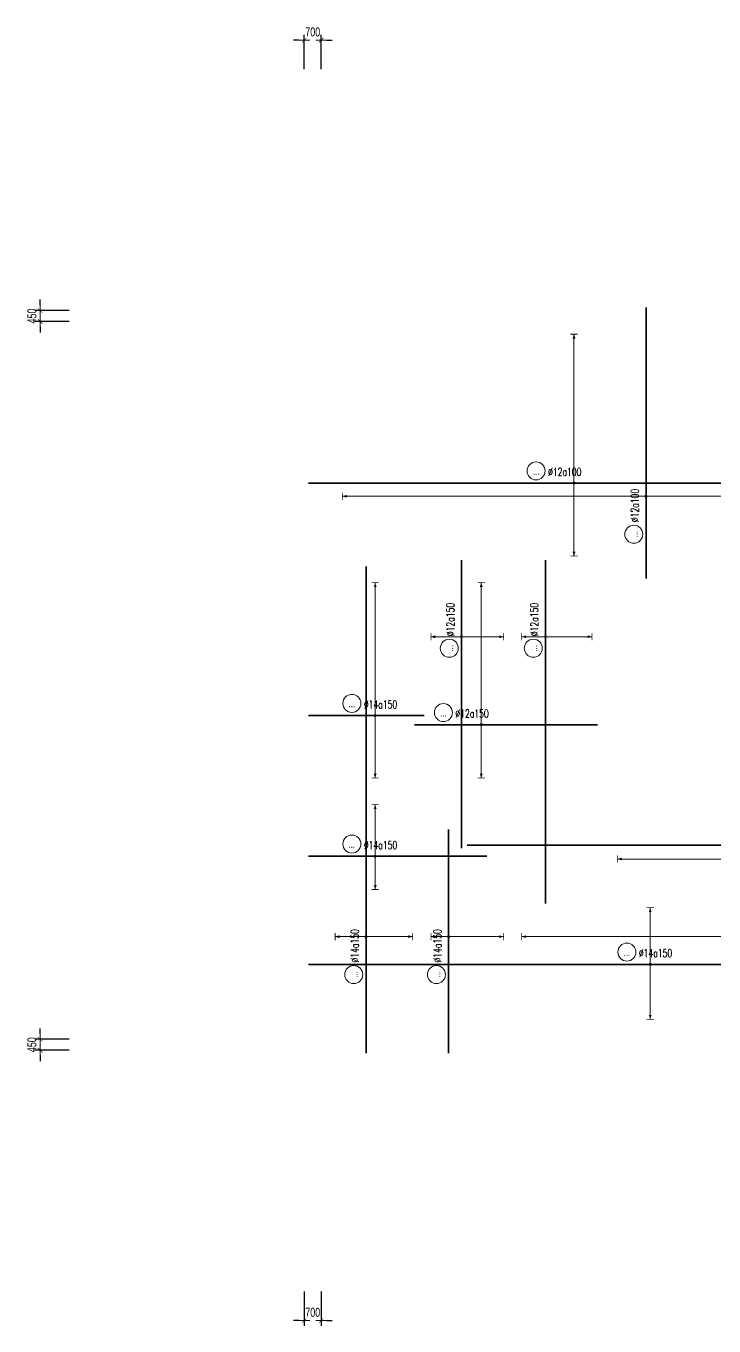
# Model space of a CAD drawing. Header units: millimetres. Extents: x 118516 to 587758, y -25561 to 50684.
# Drawn here: x 118516 to 146910, y -2925 to 50684 of the extents above; entities that cross this region are included whole.
import ezdxf
from ezdxf.enums import TextEntityAlignment as Align

# ---------------------------------------------------------------- set-up
doc = ezdxf.new("R2010")
doc.units = ezdxf.units.MM
doc.layers.get('0').update_dxf_attribs({"lineweight": 20})
doc.layers.get('Defpoints').update_dxf_attribs({"color": 151, "lineweight": 9})
for name, color, linetype, lineweight in [('NDC_S_DIM', 1, 'Continuous', 15), ('NDC_S_REBAR', 4, 'Continuous', 35), ('NDC_S_VN TEXT', 7, 'Continuous', 20)]:
    doc.layers.add(name, color=color, linetype=linetype, lineweight=lineweight)
doc.styles.add('ARIAL', font='arial.ttf', dxfattribs={"width": 0.7})
doc.styles.add('NDC_DIM', font='', dxfattribs={"width": 0.75})
doc.styles.add('NDC_ROMANS', font='romans.shx', dxfattribs={"width": 0.7})
doc.styles.get('NDC_DIM').set_extended_font_data('Dotum')
doc.dimstyles.new('NDC_dim_150', dxfattribs={"dimscale": 150, "dimtxt": 2.5, "dimasz": 1.5, "dimexe": 1.5, "dimexo": 2.5, "dimgap": 1, "dimtad": 1, "dimdec": 0, "dimzin": 0, "dimdsep": 46, "dimtxsty": 'NDC_DIM', "dimblk": 'DIMMARK', "dimcen": 0.09, "dimdle": 1.2, "dimclrd": 1, "dimclre": 1, "dimclrt": 3, "dimadec": 0, "dimazin": 0, "dimtfac": 1, "dimtdec": 0, "dimtix": 1, "dimtofl": 0, "dimtmove": 0, "dimatfit": 3, "dimfxl": 8, "dimfxlon": 1, "dimtolj": 1, "dimtzin": 0, "dimarcsym": 0})

# ---------------------------------------------------------------- blocks, each defined once
blk = doc.blocks.new('DIMMARK')
at = {"layer": 'NDC_S_DIM', "color": 1}
blk.add_line((-1.5, 0), (1, 0), dxfattribs=at)
at = {"layer": 'NDC_S_DIM', "color": 2, "const_width": 0.1}
blk.add_lwpolyline([(-0.42, -0.42), (0.42, 0.42)], dxfattribs=at)
blk = doc.blocks.new('*D9')
at = {"layer": 'Defpoints', "color": 0, "ltscale": 100, "transparency": 16777216}
for p in [(119100, 8900), (135324, 8900), (135324, 8450)]:
    blk.add_point(p, dxfattribs=at)
at = {"layer": 'NDC_S_DIM', "color": 1, "lineweight": -2, "ltscale": 100, "transparency": 16777216}
for p, q in [((119100, 9125), (119100, 9350)), ((120300, 8900), (118875, 8900)), ((120300, 8450), (118875, 8450)), ((119100, 8225), (119100, 8000))]:
    blk.add_line(p, q, dxfattribs=at)
at = {"layer": 'NDC_S_DIM', "color": 1, "lineweight": -2, "ltscale": 100, "transparency": 16777216, "xscale": 225, "yscale": 225, "zscale": 225}
for p, rotation in [((119100, 8900), 270), ((119100, 8450), 90)]:
    blk.add_blockref('DIMMARK', p, dxfattribs=dict(at, rotation=rotation))
at = {"layer": 'NDC_S_DIM', "color": 3, "ltscale": 100, "transparency": 16777216, "insert": (118762, 8675), "char_height": 375, "attachment_point": 5, "rotation": 90, "style": 'NDC_DIM'}
blk.add_mtext('\\A1;450', dxfattribs=at)
blk = doc.blocks.new('*D10')
at = {"layer": 'Defpoints', "color": 0, "ltscale": 100, "transparency": 16777216}
for p in [(135402, 38950), (119100, 38500), (135402, 38500)]:
    blk.add_point(p, dxfattribs=at)
at = {"layer": 'NDC_S_DIM', "color": 1, "lineweight": -2, "ltscale": 100, "transparency": 16777216}
for p, q in [((119100, 39175), (119100, 39400)), ((120300, 38950), (118875, 38950)), ((120300, 38500), (118875, 38500)), ((119100, 38275), (119100, 38050))]:
    blk.add_line(p, q, dxfattribs=at)
at = {"layer": 'NDC_S_DIM', "color": 1, "lineweight": -2, "ltscale": 100, "transparency": 16777216, "xscale": 225, "yscale": 225, "zscale": 225}
for p, rotation in [((119100, 38950), 270), ((119100, 38500), 90)]:
    blk.add_blockref('DIMMARK', p, dxfattribs=dict(at, rotation=rotation))
at = {"layer": 'NDC_S_DIM', "color": 3, "ltscale": 100, "transparency": 16777216, "insert": (118762, 38725), "char_height": 375, "attachment_point": 5, "rotation": 90, "style": 'NDC_DIM'}
blk.add_mtext('\\A1;450', dxfattribs=at)
blk = doc.blocks.new('*D13')
at = {"layer": 'Defpoints', "color": 0, "ltscale": 100, "transparency": 16777216}
for p in [(130700, 50100), (130000, 33473), (130700, 33473)]:
    blk.add_point(p, dxfattribs=at)
at = {"layer": 'NDC_S_DIM', "color": 1, "lineweight": -2, "ltscale": 100, "transparency": 16777216}
for p, q in [((129775, 50100), (129550, 50100)), ((130000, 48900), (130000, 50325)), ((130700, 48900), (130700, 50325)), ((130925, 50100), (131150, 50100))]:
    blk.add_line(p, q, dxfattribs=at)
at = {"layer": 'NDC_S_DIM', "color": 1, "lineweight": -2, "ltscale": 100, "transparency": 16777216, "xscale": 225, "yscale": 225, "zscale": 225}
blk.add_blockref('DIMMARK', (130000, 50100), dxfattribs=at)
at = {"layer": 'NDC_S_DIM', "color": 1, "lineweight": -2, "ltscale": 100, "transparency": 16777216, "xscale": 225, "yscale": 225, "zscale": 225, "rotation": 180}
blk.add_blockref('DIMMARK', (130700, 50100), dxfattribs=at)
at = {"layer": 'NDC_S_DIM', "color": 3, "ltscale": 100, "transparency": 16777216, "insert": (130350, 50438), "char_height": 375, "attachment_point": 5, "style": 'NDC_DIM'}
blk.add_mtext('\\A1;700', dxfattribs=at)
blk = doc.blocks.new('*D15')
at = {"layer": 'Defpoints', "color": 0, "ltscale": 100, "transparency": 16777216}
for p in [(130000, 14051), (130700, 14051), (130700, -2700)]:
    blk.add_point(p, dxfattribs=at)
at = {"layer": 'NDC_S_DIM', "color": 1, "lineweight": -2, "ltscale": 100, "transparency": 16777216}
for p, q in [((130000, -1500), (130000, -2925)), ((130700, -1500), (130700, -2925)), ((129775, -2700), (129550, -2700)), ((130925, -2700), (131150, -2700))]:
    blk.add_line(p, q, dxfattribs=at)
at = {"layer": 'NDC_S_DIM', "color": 1, "lineweight": -2, "ltscale": 100, "transparency": 16777216, "xscale": 225, "yscale": 225, "zscale": 225}
blk.add_blockref('DIMMARK', (130000, -2700), dxfattribs=at)
at = {"layer": 'NDC_S_DIM', "color": 1, "lineweight": -2, "ltscale": 100, "transparency": 16777216, "xscale": 225, "yscale": 225, "zscale": 225, "rotation": 180}
blk.add_blockref('DIMMARK', (130700, -2700), dxfattribs=at)
at = {"layer": 'NDC_S_DIM', "color": 3, "ltscale": 100, "transparency": 16777216, "insert": (130350, -2362), "char_height": 375, "attachment_point": 5, "style": 'NDC_DIM'}
blk.add_mtext('\\A1;700', dxfattribs=at)
blk = doc.blocks.new('*U113')
h = blk.add_hatch(color=6)
edge = h.paths.add_edge_path()
edge.add_arc((4.81, 0), 0.3, 0, 360)
at = {"layer": 'NDC_S_DIM', "color": 6}
for q in [(4.81, 39.04), (4.81, -14.63)]:
    blk.add_line((4.81, 0), q, dxfattribs=at)
for points in [[(3.81, 39.04, 0.2, 0.2, 0), (5.81, 39.04, 0, 0, 0)], [(3.81, -14.63, 0.2, 0.2, 0), (5.81, -14.63, 0, 0, 0)]]:
    blk.add_lwpolyline(points, format="xyseb", dxfattribs=at)
at = {"layer": 'NDC_S_DIM'}
blk.add_circle((-5.62, 3.36), 2.48, dxfattribs=at)
at = {"layer": 'NDC_S_DIM', "color": 6}
blk.add_circle((4.81, 0), 0.3, dxfattribs=at)
for points in [[(4.41, 37.84), (4.81, 39.04), (5.21, 37.84)], [(4.41, -13.43), (4.81, -14.63), (5.21, -13.43)]]:
    blk.add_solid(points, dxfattribs=at)
at = {"layer": 'NDC_S_REBAR'}
for p, q in [((0, 0), (-13.56, 0)), ((-13.56, 0), (-13.56, 0)), ((0, 0), (36.77, 0)), ((36.77, 0), (36.77, 0)), ((36.77, 0), (36.77, 0)), ((-13.56, 0), (-13.56, 0))]:
    blk.add_line(p, q, dxfattribs=at)
at = {"layer": 'NDC_S_VN TEXT', "style": 'ARIAL', "width": 0.7}
blk.add_attdef('KHT', text='', height=2.2, dxfattribs=at).set_placement((-5.62, 3.36), align=Align.MIDDLE_CENTER)
at = {"layer": 'NDC_S_VN TEXT', "color": 3, "style": 'NDC_ROMANS', "width": 0.7}
blk.add_attdef('DKT', (-2.32, 1.98), '', height=2.2, dxfattribs=at)
blk = doc.blocks.new('*U111')
h = blk.add_hatch(color=6)
edge = h.paths.add_edge_path()
edge.add_arc((-2.83, 0), 0.3, 0, 360)
at = {"layer": 'NDC_S_DIM', "color": 6}
for q in [(-2.83, 6.54), (-2.83, -12.79)]:
    blk.add_line((-2.83, 0), q, dxfattribs=at)
for points in [[(-3.83, 6.54, 0.2, 0.2, 0), (-1.83, 6.54, 0, 0, 0)], [(-3.83, -12.79, 0.2, 0.2, 0), (-1.83, -12.79, 0, 0, 0)]]:
    blk.add_lwpolyline(points, format="xyseb", dxfattribs=at)
at = {"layer": 'NDC_S_DIM'}
blk.add_circle((-5.98, 3.36), 2.48, dxfattribs=at)
at = {"layer": 'NDC_S_DIM', "color": 6}
blk.add_circle((-2.83, 0), 0.3, dxfattribs=at)
for points in [[(-3.23, 5.34), (-2.83, 6.54), (-2.43, 5.34)], [(-3.23, -11.59), (-2.83, -12.79), (-2.43, -11.59)]]:
    blk.add_solid(points, dxfattribs=at)
at = {"layer": 'NDC_S_REBAR'}
for p, q in [((0, 0), (-76.15, 0)), ((-76.15, 0), (-76.15, 0)), ((0, 0), (18.19, 0)), ((18.19, 0), (18.19, 0)), ((18.19, 0), (18.19, 0)), ((-76.15, 0), (-76.15, 0))]:
    blk.add_line(p, q, dxfattribs=at)
at = {"layer": 'NDC_S_VN TEXT', "style": 'ARIAL', "width": 0.7}
blk.add_attdef('KHT', text='', height=2.2, dxfattribs=at).set_placement((-5.98, 3.36), align=Align.MIDDLE_CENTER)
at = {"layer": 'NDC_S_VN TEXT', "color": 3, "style": 'NDC_ROMANS', "width": 0.7}
blk.add_attdef('DKT', (-2.68, 1.98), '', height=2.2, dxfattribs=at)
blk = doc.blocks.new('*U96')
h = blk.add_hatch(color=6)
edge = h.paths.add_edge_path()
edge.add_arc((-2.83, 0), 0.3, 0, 360)
at = {"layer": 'NDC_S_DIM', "color": 6}
for q in [(-2.83, 8.43), (-2.83, -11.57)]:
    blk.add_line((-2.83, 0), q, dxfattribs=at)
for points in [[(-3.83, 8.43, 0.2, 0.2, 0), (-1.83, 8.43, 0, 0, 0)], [(-3.83, -11.57, 0.2, 0.2, 0), (-1.83, -11.57, 0, 0, 0)]]:
    blk.add_lwpolyline(points, format="xyseb", dxfattribs=at)
at = {"layer": 'NDC_S_DIM'}
blk.add_circle((-5.98, 3.36), 2.48, dxfattribs=at)
at = {"layer": 'NDC_S_DIM', "color": 6}
blk.add_circle((-2.83, 0), 0.3, dxfattribs=at)
for points in [[(-3.23, 7.23), (-2.83, 8.43), (-2.43, 7.23)], [(-3.23, -10.37), (-2.83, -11.57), (-2.43, -10.37)]]:
    blk.add_solid(points, dxfattribs=at)
at = {"layer": 'NDC_S_REBAR'}
for p, q in [((0, 0), (-60.93, 0)), ((-60.93, 0), (-60.93, 0)), ((0, 0), (18.19, 0)), ((18.19, 0), (18.19, 0)), ((18.19, 0), (18.19, 0)), ((-60.93, 0), (-60.93, 0))]:
    blk.add_line(p, q, dxfattribs=at)
at = {"layer": 'NDC_S_VN TEXT', "style": 'ARIAL', "width": 0.7}
blk.add_attdef('KHT', text='', height=2.2, dxfattribs=at).set_placement((-5.98, 3.36), align=Align.MIDDLE_CENTER)
at = {"layer": 'NDC_S_VN TEXT', "color": 3, "style": 'NDC_ROMANS', "width": 0.7}
blk.add_attdef('DKT', (-2.68, 1.98), '', height=2.2, dxfattribs=at)
blk = doc.blocks.new('*U95')
h = blk.add_hatch(color=6)
edge = h.paths.add_edge_path()
edge.add_arc((4.81, 0), 0.3, 0, 360)
at = {"layer": 'NDC_S_DIM', "color": 6}
for q in [(4.81, 14.14), (4.81, -12.19)]:
    blk.add_line((4.81, 0), q, dxfattribs=at)
for points in [[(3.81, 14.14, 0.2, 0.2, 0), (5.81, 14.14, 0, 0, 0)], [(3.81, -12.19, 0.2, 0.2, 0), (5.81, -12.19, 0, 0, 0)]]:
    blk.add_lwpolyline(points, format="xyseb", dxfattribs=at)
at = {"layer": 'NDC_S_DIM'}
blk.add_circle((-5.62, 3.36), 2.48, dxfattribs=at)
at = {"layer": 'NDC_S_DIM', "color": 6}
blk.add_circle((4.81, 0), 0.3, dxfattribs=at)
for points in [[(4.41, 12.94), (4.81, 14.14), (5.21, 12.94)], [(4.41, -10.99), (4.81, -12.19), (5.21, -10.99)]]:
    blk.add_solid(points, dxfattribs=at)
at = {"layer": 'NDC_S_REBAR'}
for p, q in [((0, 0), (-108.4, 0)), ((-108.4, 0), (-108.4, 0)), ((0, 0), (88.45, 0)), ((88.45, 0), (88.45, 0)), ((88.45, 0), (88.45, 0)), ((-108.4, 0), (-108.4, 0))]:
    blk.add_line(p, q, dxfattribs=at)
at = {"layer": 'NDC_S_VN TEXT', "style": 'ARIAL', "width": 0.7}
blk.add_attdef('KHT', text='', height=2.2, dxfattribs=at).set_placement((-5.62, 3.36), align=Align.MIDDLE_CENTER)
at = {"layer": 'NDC_S_VN TEXT', "color": 3, "style": 'NDC_ROMANS', "width": 0.7}
blk.add_attdef('DKT', (-2.32, 1.98), '', height=2.2, dxfattribs=at)
blk = doc.blocks.new('*U93')
h = blk.add_hatch(color=6)
edge = h.paths.add_edge_path()
edge.add_arc((-2.83, 0), 0.3, 0, 360)
at = {"layer": 'NDC_S_DIM', "color": 6}
for q in [(-2.83, 35.73), (-2.83, -50.27)]:
    blk.add_line((-2.83, 0), q, dxfattribs=at)
for points in [[(-3.83, 35.73, 0.2, 0.2, 0), (-1.83, 35.73, 0, 0, 0)], [(-3.83, -50.27, 0.2, 0.2, 0), (-1.83, -50.27, 0, 0, 0)]]:
    blk.add_lwpolyline(points, format="xyseb", dxfattribs=at)
at = {"layer": 'NDC_S_DIM'}
blk.add_circle((-5.98, 3.36), 2.48, dxfattribs=at)
at = {"layer": 'NDC_S_DIM', "color": 6}
blk.add_circle((-2.83, 0), 0.3, dxfattribs=at)
for points in [[(-3.23, 34.53), (-2.83, 35.73), (-2.43, 34.53)], [(-3.23, -49.07), (-2.83, -50.27), (-2.43, -49.07)]]:
    blk.add_solid(points, dxfattribs=at)
at = {"layer": 'NDC_S_REBAR'}
for p, q in [((0, 0), (-15.05, 0)), ((-15.05, 0), (-15.05, 0)), ((0, 0), (18.29, 0)), ((18.29, 0), (18.29, 0)), ((18.29, 0), (18.29, 0)), ((-15.05, 0), (-15.05, 0))]:
    blk.add_line(p, q, dxfattribs=at)
at = {"layer": 'NDC_S_VN TEXT', "style": 'ARIAL', "width": 0.7}
blk.add_attdef('KHT', text='', height=2.2, dxfattribs=at).set_placement((-5.98, 3.36), align=Align.MIDDLE_CENTER)
at = {"layer": 'NDC_S_VN TEXT', "color": 3, "style": 'NDC_ROMANS', "width": 0.7}
blk.add_attdef('DKT', (-2.68, 1.98), '', height=2.2, dxfattribs=at)
blk = doc.blocks.new('*U88')
h = blk.add_hatch(color=6)
edge = h.paths.add_edge_path()
edge.add_arc((4.81, 0), 0.3, 0, 360)
at = {"layer": 'NDC_S_DIM', "color": 6}
for q in [(4.81, 40.94), (4.81, -20.06)]:
    blk.add_line((4.81, 0), q, dxfattribs=at)
for points in [[(3.81, 40.94, 0.2, 0.2, 0), (5.81, 40.94, 0, 0, 0)], [(3.81, -20.06, 0.2, 0.2, 0), (5.81, -20.06, 0, 0, 0)]]:
    blk.add_lwpolyline(points, format="xyseb", dxfattribs=at)
at = {"layer": 'NDC_S_DIM'}
blk.add_circle((-5.62, 3.36), 2.48, dxfattribs=at)
at = {"layer": 'NDC_S_DIM', "color": 6}
blk.add_circle((4.81, 0), 0.3, dxfattribs=at)
for points in [[(4.41, 39.74), (4.81, 40.94), (5.21, 39.74)], [(4.41, -18.86), (4.81, -20.06), (5.21, -18.86)]]:
    blk.add_solid(points, dxfattribs=at)
at = {"layer": 'NDC_S_REBAR'}
for p, q in [((0, 0), (-68.26, 0)), ((-68.26, 0), (-68.26, 0)), ((0, 0), (69.94, 0)), ((69.94, 0), (69.94, 0)), ((69.94, 0), (69.94, 0)), ((-68.26, 0), (-68.26, 0))]:
    blk.add_line(p, q, dxfattribs=at)
at = {"layer": 'NDC_S_VN TEXT', "style": 'ARIAL', "width": 0.7}
blk.add_attdef('KHT', text='', height=2.2, dxfattribs=at).set_placement((-5.62, 3.36), align=Align.MIDDLE_CENTER)
at = {"layer": 'NDC_S_VN TEXT', "color": 3, "style": 'NDC_ROMANS', "width": 0.7}
blk.add_attdef('DKT', (-2.32, 1.98), '', height=2.2, dxfattribs=at)
blk = doc.blocks.new('*U87')
h = blk.add_hatch(color=6)
edge = h.paths.add_edge_path()
edge.add_arc((4.81, 0), 0.3, 0, 360)
at = {"layer": 'NDC_S_DIM', "color": 6}
for q in [(4.81, 83.53), (4.81, -40.8)]:
    blk.add_line((4.81, 0), q, dxfattribs=at)
for points in [[(3.81, 83.53, 0.2, 0.2, 0), (5.81, 83.53, 0, 0, 0)], [(3.81, -40.8, 0.2, 0.2, 0), (5.81, -40.8, 0, 0, 0)]]:
    blk.add_lwpolyline(points, format="xyseb", dxfattribs=at)
at = {"layer": 'NDC_S_DIM'}
blk.add_circle((-5.62, 3.36), 2.48, dxfattribs=at)
at = {"layer": 'NDC_S_DIM', "color": 6}
blk.add_circle((4.81, 0), 0.3, dxfattribs=at)
for points in [[(4.41, 82.33), (4.81, 83.53), (5.21, 82.33)], [(4.41, -39.6), (4.81, -40.8), (5.21, -39.6)]]:
    blk.add_solid(points, dxfattribs=at)
at = {"layer": 'NDC_S_REBAR'}
for p, q in [((0, 0), (-17.8, 0)), ((-17.8, 0), (-17.8, 0)), ((0, 0), (56.73, 0)), ((56.73, 0), (56.73, 0)), ((56.73, 0), (56.73, 0)), ((-17.8, 0), (-17.8, 0))]:
    blk.add_line(p, q, dxfattribs=at)
at = {"layer": 'NDC_S_VN TEXT', "style": 'ARIAL', "width": 0.7}
blk.add_attdef('KHT', text='', height=2.2, dxfattribs=at).set_placement((-5.62, 3.36), align=Align.MIDDLE_CENTER)
at = {"layer": 'NDC_S_VN TEXT', "color": 3, "style": 'NDC_ROMANS', "width": 0.7}
blk.add_attdef('DKT', (-2.32, 1.98), '', height=2.2, dxfattribs=at)
blk = doc.blocks.new('*U86')
h = blk.add_hatch(color=6)
edge = h.paths.add_edge_path()
edge.add_arc((0.8, 0), 0.3, 0, 360)
at = {"layer": 'NDC_S_DIM', "color": 6}
for q in [(0.8, 15.57), (0.8, -15.09)]:
    blk.add_line((0.8, 0), q, dxfattribs=at)
for points in [[(-0.2, 15.57, 0.2, 0.2, 0), (1.8, 15.57, 0, 0, 0)], [(-0.2, -15.09, 0.2, 0.2, 0), (1.8, -15.09, 0, 0, 0)]]:
    blk.add_lwpolyline(points, format="xyseb", dxfattribs=at)
at = {"layer": 'NDC_S_DIM'}
blk.add_circle((-5.62, 3.36), 2.48, dxfattribs=at)
at = {"layer": 'NDC_S_DIM', "color": 6}
blk.add_circle((0.8, 0), 0.3, dxfattribs=at)
for points in [[(0.4, 14.37), (0.8, 15.57), (1.2, 14.37)], [(0.4, -13.89), (0.8, -15.09), (1.2, -13.89)]]:
    blk.add_solid(points, dxfattribs=at)
at = {"layer": 'NDC_S_REBAR'}
for p, q in [((0, 0), (-93.25, 0)), ((-93.25, 0), (-93.25, 0)), ((0, 0), (82.29, 0)), ((82.29, 0), (82.29, 0)), ((82.29, 0), (82.29, 0)), ((-93.25, 0), (-93.25, 0))]:
    blk.add_line(p, q, dxfattribs=at)
at = {"layer": 'NDC_S_VN TEXT', "style": 'ARIAL', "width": 0.7}
blk.add_attdef('KHT', text='', height=2.2, dxfattribs=at).set_placement((-5.62, 3.36), align=Align.MIDDLE_CENTER)
at = {"layer": 'NDC_S_VN TEXT', "color": 3, "style": 'NDC_ROMANS', "width": 0.7}
blk.add_attdef('DKT', (-2.32, 1.98), '', height=2.2, dxfattribs=at)
blk = doc.blocks.new('*U85')
h = blk.add_hatch(color=6)
edge = h.paths.add_edge_path()
edge.add_arc((0.8, 0), 0.3, 0, 360)
at = {"layer": 'NDC_S_DIM', "color": 6}
for q in [(0.8, 14.19), (0.8, -9.14)]:
    blk.add_line((0.8, 0), q, dxfattribs=at)
for points in [[(-0.2, 14.19, 0.2, 0.2, 0), (1.8, 14.19, 0, 0, 0)], [(-0.2, -9.14, 0.2, 0.2, 0), (1.8, -9.14, 0, 0, 0)]]:
    blk.add_lwpolyline(points, format="xyseb", dxfattribs=at)
at = {"layer": 'NDC_S_DIM'}
blk.add_circle((-5.62, 3.36), 2.48, dxfattribs=at)
at = {"layer": 'NDC_S_DIM', "color": 6}
blk.add_circle((0.8, 0), 0.3, dxfattribs=at)
for points in [[(0.4, 12.99), (0.8, 14.19), (1.2, 12.99)], [(0.4, -7.94), (0.8, -9.14), (1.2, -7.94)]]:
    blk.add_solid(points, dxfattribs=at)
at = {"layer": 'NDC_S_REBAR'}
for p, q in [((0, 0), (-17.58, 0)), ((-17.58, 0), (-17.58, 0)), ((0, 0), (31.48, 0)), ((31.48, 0), (31.48, 0)), ((31.48, 0), (31.48, 0)), ((-17.58, 0), (-17.58, 0))]:
    blk.add_line(p, q, dxfattribs=at)
at = {"layer": 'NDC_S_VN TEXT', "style": 'ARIAL', "width": 0.7}
blk.add_attdef('KHT', text='', height=2.2, dxfattribs=at).set_placement((-5.62, 3.36), align=Align.MIDDLE_CENTER)
at = {"layer": 'NDC_S_VN TEXT', "color": 3, "style": 'NDC_ROMANS', "width": 0.7}
blk.add_attdef('DKT', (-2.32, 1.98), '', height=2.2, dxfattribs=at)
blk = doc.blocks.new('*U84')
h = blk.add_hatch(color=6)
edge = h.paths.add_edge_path()
edge.add_arc((0.8, 0), 0.3, 0, 360)
at = {"layer": 'NDC_S_DIM', "color": 6}
for q in [(0.8, 36.52), (0.8, -17.14)]:
    blk.add_line((0.8, 0), q, dxfattribs=at)
for points in [[(-0.2, 36.52, 0.2, 0.2, 0), (1.8, 36.52, 0, 0, 0)], [(-0.2, -17.14, 0.2, 0.2, 0), (1.8, -17.14, 0, 0, 0)]]:
    blk.add_lwpolyline(points, format="xyseb", dxfattribs=at)
at = {"layer": 'NDC_S_DIM'}
blk.add_circle((-5.62, 3.36), 2.48, dxfattribs=at)
at = {"layer": 'NDC_S_DIM', "color": 6}
blk.add_circle((0.8, 0), 0.3, dxfattribs=at)
for points in [[(0.4, 35.32), (0.8, 36.52), (1.2, 35.32)], [(0.4, -15.94), (0.8, -17.14), (1.2, -15.94)]]:
    blk.add_solid(points, dxfattribs=at)
at = {"layer": 'NDC_S_REBAR'}
for p, q in [((0, 0), (-17.58, 0)), ((-17.58, 0), (-17.58, 0)), ((0, 0), (14.29, 0)), ((14.29, 0), (14.29, 0)), ((14.29, 0), (14.29, 0)), ((-17.58, 0), (-17.58, 0))]:
    blk.add_line(p, q, dxfattribs=at)
at = {"layer": 'NDC_S_VN TEXT', "style": 'ARIAL', "width": 0.7}
blk.add_attdef('KHT', text='', height=2.2, dxfattribs=at).set_placement((-5.62, 3.36), align=Align.MIDDLE_CENTER)
at = {"layer": 'NDC_S_VN TEXT', "color": 3, "style": 'NDC_ROMANS', "width": 0.7}
blk.add_attdef('DKT', (-2.32, 1.98), '', height=2.2, dxfattribs=at)
blk = doc.blocks.new('*U83')
h = blk.add_hatch(color=6)
edge = h.paths.add_edge_path()
edge.add_arc((4.81, 0), 0.3, 0, 360)
at = {"layer": 'NDC_S_DIM', "color": 6}
for q in [(4.81, 8.49), (4.81, -12.85)]:
    blk.add_line((4.81, 0), q, dxfattribs=at)
for points in [[(3.81, 8.49, 0.2, 0.2, 0), (5.81, 8.49, 0, 0, 0)], [(3.81, -12.85, 0.2, 0.2, 0), (5.81, -12.85, 0, 0, 0)]]:
    blk.add_lwpolyline(points, format="xyseb", dxfattribs=at)
at = {"layer": 'NDC_S_DIM'}
blk.add_circle((-5.62, 3.36), 2.48, dxfattribs=at)
at = {"layer": 'NDC_S_DIM', "color": 6}
blk.add_circle((4.81, 0), 0.3, dxfattribs=at)
for points in [[(4.41, 7.29), (4.81, 8.49), (5.21, 7.29)], [(4.41, -11.65), (4.81, -12.85), (5.21, -11.65)]]:
    blk.add_solid(points, dxfattribs=at)
at = {"layer": 'NDC_S_REBAR'}
for p, q in [((0, 0), (-27.26, 0)), ((-27.26, 0), (-27.26, 0)), ((0, 0), (106.6, 0)), ((106.6, 0), (106.6, 0)), ((106.6, 0), (106.6, 0)), ((-27.26, 0), (-27.26, 0))]:
    blk.add_line(p, q, dxfattribs=at)
at = {"layer": 'NDC_S_VN TEXT', "style": 'ARIAL', "width": 0.7}
blk.add_attdef('KHT', text='', height=2.2, dxfattribs=at).set_placement((-5.62, 3.36), align=Align.MIDDLE_CENTER)
at = {"layer": 'NDC_S_VN TEXT', "color": 3, "style": 'NDC_ROMANS', "width": 0.7}
blk.add_attdef('DKT', (-2.32, 1.98), '', height=2.2, dxfattribs=at)
blk = doc.blocks.new('*U82')
h = blk.add_hatch(color=6)
edge = h.paths.add_edge_path()
edge.add_arc((4.81, 0), 0.3, 0, 360)
at = {"layer": 'NDC_S_DIM', "color": 6}
for q in [(4.81, 4.89), (4.81, -15.11)]:
    blk.add_line((4.81, 0), q, dxfattribs=at)
for points in [[(3.81, 4.89, 0.2, 0.2, 0), (5.81, 4.89, 0, 0, 0)], [(3.81, -15.11, 0.2, 0.2, 0), (5.81, -15.11, 0, 0, 0)]]:
    blk.add_lwpolyline(points, format="xyseb", dxfattribs=at)
at = {"layer": 'NDC_S_DIM'}
blk.add_circle((-5.62, 3.36), 2.48, dxfattribs=at)
at = {"layer": 'NDC_S_DIM', "color": 6}
blk.add_circle((4.81, 0), 0.3, dxfattribs=at)
for points in [[(4.41, 3.69), (4.81, 4.89), (5.21, 3.69)], [(4.41, -13.91), (4.81, -15.11), (5.21, -13.91)]]:
    blk.add_solid(points, dxfattribs=at)
at = {"layer": 'NDC_S_REBAR'}
for p, q in [((0, 0), (-27.26, 0)), ((-27.26, 0), (-27.26, 0)), ((0, 0), (34.3, 0)), ((34.3, 0), (34.3, 0)), ((34.3, 0), (34.3, 0)), ((-27.26, 0), (-27.26, 0))]:
    blk.add_line(p, q, dxfattribs=at)
at = {"layer": 'NDC_S_VN TEXT', "style": 'ARIAL', "width": 0.7}
blk.add_attdef('KHT', text='', height=2.2, dxfattribs=at).set_placement((-5.62, 3.36), align=Align.MIDDLE_CENTER)
at = {"layer": 'NDC_S_VN TEXT', "color": 3, "style": 'NDC_ROMANS', "width": 0.7}
blk.add_attdef('DKT', (-2.32, 1.98), '', height=2.2, dxfattribs=at)
blk = doc.blocks.new('*U81')
h = blk.add_hatch(color=6)
edge = h.paths.add_edge_path()
edge.add_arc((4.81, 0), 0.3, 0, 360)
at = {"layer": 'NDC_S_DIM', "color": 6}
for q in [(4.81, 64.38), (4.81, -47.95)]:
    blk.add_line((4.81, 0), q, dxfattribs=at)
for points in [[(3.81, 64.38, 0.2, 0.2, 0), (5.81, 64.38, 0, 0, 0)], [(3.81, -47.95, 0.2, 0.2, 0), (5.81, -47.95, 0, 0, 0)]]:
    blk.add_lwpolyline(points, format="xyseb", dxfattribs=at)
at = {"layer": 'NDC_S_DIM'}
blk.add_circle((-5.62, 3.36), 2.48, dxfattribs=at)
at = {"layer": 'NDC_S_DIM', "color": 6}
blk.add_circle((4.81, 0), 0.3, dxfattribs=at)
for points in [[(4.41, 63.18), (4.81, 64.38), (5.21, 63.18)], [(4.41, -46.75), (4.81, -47.95), (5.21, -46.75)]]:
    blk.add_solid(points, dxfattribs=at)
at = {"layer": 'NDC_S_REBAR'}
for p, q in [((0, 0), (-27.26, 0)), ((-27.26, 0), (-27.26, 0)), ((0, 0), (16.6, 0)), ((16.6, 0), (16.6, 0)), ((16.6, 0), (16.6, 0)), ((-27.26, 0), (-27.26, 0))]:
    blk.add_line(p, q, dxfattribs=at)
at = {"layer": 'NDC_S_VN TEXT', "style": 'ARIAL', "width": 0.7}
blk.add_attdef('KHT', text='', height=2.2, dxfattribs=at).set_placement((-5.62, 3.36), align=Align.MIDDLE_CENTER)
at = {"layer": 'NDC_S_VN TEXT', "color": 3, "style": 'NDC_ROMANS', "width": 0.7}
blk.add_attdef('DKT', (-2.32, 1.98), '', height=2.2, dxfattribs=at)

msp = doc.modelspace()

# ---------------------------------------------------------------- block references
at = {"layer": 'NDC_S_REBAR', "xscale": 150, "yscale": 150, "zscale": 150, "rotation": 90}
for name, p, values in [('*U87', (144104.3, 30570.1), {'KHT': '...', 'DKT': '%%c12a100'}), ('*U96', (136490.1, 25921.8), {'KHT': '...', 'DKT': '%%c12a150'}), ('*U111', (139956.5, 25921.8), {'KHT': '...', 'DKT': '%%c12a150'}), ('*U83', (132547.8, 12409.4), {'KHT': '...', 'DKT': '%%c14a150'}), ('*U93', (148283.9, 16757.2), {'KHT': '...', 'DKT': '%%c12a150'}), ('*U82', (135959, 12409.4), {'KHT': '...', 'DKT': '%%c14a150'}), ('*U81', (148631.8, 12409.4), {'KHT': '...', 'DKT': '%%c14a150'})]:
    msp.add_blockref(name, p, dxfattribs=at).add_auto_attribs(values)
at = {"layer": 'NDC_S_REBAR', "xscale": 150, "yscale": 150, "zscale": 150}
for name, p, values in [('*U88', (140409, 31834.1), {'KHT': '...', 'DKT': '%%c12a100'}), ('*U84', (132807.2, 22246.5), {'KHT': '...', 'DKT': '%%c14a150'}), ('*U113', (136584.1, 21869), {'KHT': '...', 'DKT': '%%c12a150'}), ('*U95', (152983, 16904.1), {'KHT': '...', 'DKT': '%%c12a150'}), ('*U85', (132807.2, 16446.3), {'KHT': '...', 'DKT': '%%c14a150'}), ('*U86', (144157.2, 11988.9), {'KHT': '...', 'DKT': '%%c14a150'})]:
    msp.add_blockref(name, p, dxfattribs=at).add_auto_attribs(values)

# ---------------------------------------------------------------- dimensions: what is measured, and where the dimension line sits
at = {"layer": 'NDC_S_DIM', "ltscale": 100}
for base, p1, p2, picture, middle in [((130700, 50100), (130000, 33472.8), (130700, 33472.8), '*D13', (130350, 50437.8)), ((130700, -2700), (130000, 14051.1), (130700, 14051.1), '*D15', (130350, -2362.2))]:
    dim = msp.add_linear_dim(base=base, p1=p1, p2=p2, dimstyle='NDC_dim_150', dxfattribs=at)
    dim.commit()
    dim.dimension.update_dxf_attribs({"geometry": picture, "text_midpoint": middle})
for base, p1, p2, picture, middle in [((119100, 38500), (135401.9, 38950), (135401.9, 38500), '*D10', (118762.2, 38725)), ((119100, 8900), (135324, 8450), (135324, 8900), '*D9', (118762.2, 8675))]:
    dim = msp.add_linear_dim(base=base, p1=p1, p2=p2, angle=90, dimstyle='NDC_dim_150', dxfattribs=at)
    dim.commit()
    dim.dimension.update_dxf_attribs({"geometry": picture, "text_midpoint": middle})

doc.saveas('drawing.dxf')
